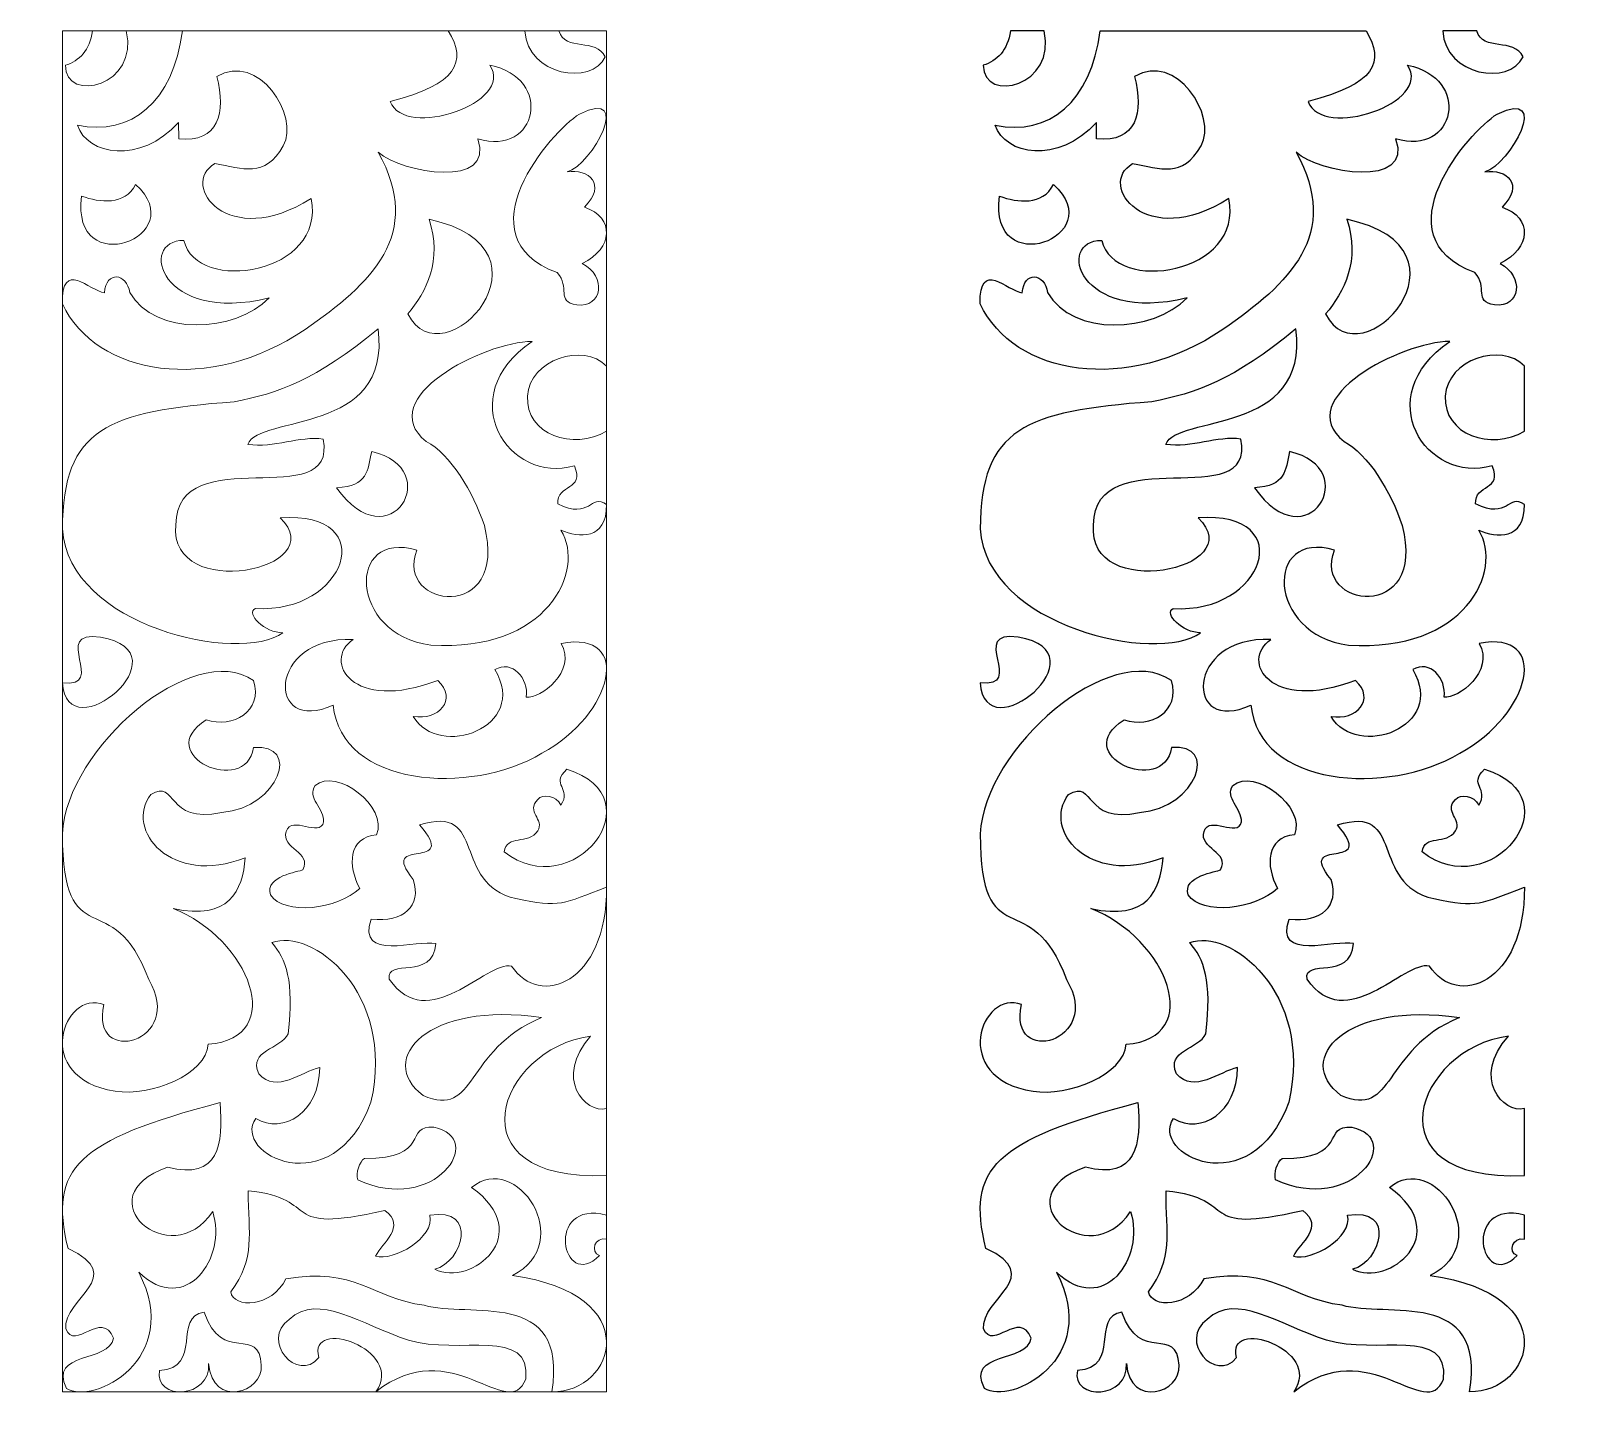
# Model space of a CAD drawing. Header units: centimetres. Extents: x -45 to 182, y -105 to 100.
import ezdxf

# ---------------------------------------------------------------- set-up
doc = ezdxf.new("R2010")
doc.units = ezdxf.units.CM
doc.header["$MEASUREMENT"] = 0
doc.layers.add('layer 1', color=7, linetype='Continuous')

msp = doc.modelspace()

# ---------------------------------------------------------------- linework, layer by layer
at = {"layer": 'layer 1', "color": 250, "lineweight": 9}
msp.add_lwpolyline([(-39.99729, -99.99912), (40.00271, -99.99912), (40.00271, 100.00088), (-39.99729, 100.00088), (-39.99729, -99.99912)], close=True, dxfattribs=at)
at = {"layer": 'layer 1', "color": 242, "lineweight": 9}
for points, knots in [([(-22.36148, 99.99664), (-23.66339, 89.57826), (-29.91847, 84.48824), (-37.78631, 86.15289), (-37.78631, 86.15289), (-36.35461, 81.75727), (-28.60475, 80.30279), (-22.90778, 86.55185), (-22.90778, 86.55185), (-22.90778, 86.55185), (-22.88756, 84.14254), (-22.88756, 84.14254), (-22.88756, 84.14254), (-17.03254, 83.56342), (-15.92478, 87.92777), (-17.29023, 93.3175), (-17.29023, 93.3175), (-11.21731, 96.964), (-5.06489, 87.54321), (-7.52704, 83.13675), (-7.52704, 83.13675), (-10.30839, 78.23993), (-13.43644, 79.83779), (-17.59983, 80.50696), (-17.59983, 80.50696), (-22.8706, 77.40053), (-15.68958, 67.61214), (-3.44852, 75.37722), (-3.44852, 75.37722), (-1.11309, 64.23973), (-20.30882, 61.22818), (-22.1338, 69.22336), (-22.1338, 69.22336), (-28.91608, 69.23591), (-25.64777, 56.85366), (-9.59392, 60.75984), (-9.59392, 60.75984), (-14.58901, 55.64619), (-26.40458, 55.0425), (-30.09188, 61.55368), (-30.09188, 61.55368), (-30.48457, 64.43947), (-33.60565, 64.78269), (-33.80159, 61.51084), (-33.80159, 61.51084), (-35.98975, 61.79327), (-40.14831, 66.5553), (-39.99878, 59.90053), (-39.99878, 59.90053), (-35.01605, 49.30904), (-18.36745, 46.56502), (-4.32513, 56.13246), (-4.32513, 56.13246), (5.41904, 62.86446), (13.17799, 70.07085), (6.42616, 82.16908), (6.42616, 82.16908), (9.93385, 79.08783), (23.66031, 76.75751), (21.0698, 84.14307), (21.0698, 84.14307), (29.89692, 81.44893), (32.26861, 93.11237), (22.82126, 94.96437), (22.82126, 94.96437), (26.61808, 89.44598), (10.31797, 83.92759), (8.19412, 89.64772), (8.19412, 89.64772), (18.06328, 92.09523), (19.52991, 95.48554), (16.72514, 99.99727), (16.72514, 99.99727), (16.72514, 99.99727), (-22.36148, 99.99664), (-22.36148, 99.99664)], [0, 0, 0, 0, 0.05, 0.05, 0.05, 0.05, 0.1, 0.1, 0.1, 0.1, 0.15, 0.15, 0.15, 0.15, 0.2, 0.2, 0.2, 0.2, 0.25, 0.25, 0.25, 0.25, 0.3, 0.3, 0.3, 0.3, 0.35, 0.35, 0.35, 0.35, 0.4, 0.4, 0.4, 0.4, 0.45, 0.45, 0.45, 0.45, 0.5, 0.5, 0.5, 0.5, 0.55, 0.55, 0.55, 0.55, 0.6, 0.6, 0.6, 0.6, 0.65, 0.65, 0.65, 0.65, 0.7, 0.7, 0.7, 0.7, 0.75, 0.75, 0.75, 0.75, 0.8, 0.8, 0.8, 0.8, 0.85, 0.85, 0.85, 0.85, 0.9, 0.9, 0.9, 0.9, 1, 1, 1, 1]), ([(-35.56267, 100.00139), (-35.56267, 100.00139), (-30.61148, 100.00037), (-30.61148, 100.00037), (-30.61148, 100.00037), (-28.62606, 92.00611), (-39.50301, 89.20102), (-39.55054, 94.96715), (-39.55054, 94.96715), (-37.51171, 95.55132), (-35.93988, 97.18714), (-35.56267, 100.00139)], [0, 0, 0, 0, 0.25, 0.25, 0.25, 0.25, 0.5, 0.5, 0.5, 0.5, 1, 1, 1, 1]), ([(27.99818, 99.99518), (27.99818, 99.99518), (32.98426, 100.00025), (32.98426, 100.00025), (32.98426, 100.00025), (33.89616, 96.88676), (38.48283, 99.06028), (39.79414, 96.18156), (39.79414, 96.18156), (37.85063, 91.94279), (28.3632, 93.34982), (27.99818, 99.99518)], [0, 0, 0, 0, 0.25, 0.25, 0.25, 0.25, 0.5, 0.5, 0.5, 0.5, 1, 1, 1, 1]), ([(35.99289, 87.77725), (31.82175, 85.22862), (18.50077, 69.76058), (32.72263, 64.48217), (32.72263, 64.48217), (34.74792, 62.31714), (32.44174, 60.23427), (35.60685, 59.7559), (35.60685, 59.7559), (39.41167, 59.24308), (40.0423, 63.96921), (36.42355, 65.82182), (36.42355, 65.82182), (40.98696, 68.04488), (41.2483, 72.56499), (36.73371, 74.10274), (36.73371, 74.10274), (40.0764, 77.45705), (37.37548, 79.78399), (34.1784, 79.28606), (34.1784, 79.28606), (37.8645, 80.22799), (44.08335, 91.78151), (35.99289, 87.77725)], [0, 0, 0, 0, 0.142857143, 0.142857143, 0.142857143, 0.142857143, 0.285714286, 0.285714286, 0.285714286, 0.285714286, 0.428571429, 0.428571429, 0.428571429, 0.428571429, 0.571428571, 0.571428571, 0.571428571, 0.571428571, 0.714285714, 0.714285714, 0.714285714, 0.714285714, 1, 1, 1, 1]), ([(-37.16061, 75.72072), (-38.87194, 63.10007), (-20.7858, 69.70617), (-29.22405, 77.4509), (-29.22405, 77.4509), (-30.81831, 74.2743), (-34.49877, 74.78759), (-37.16061, 75.72072)], [0, 0, 0, 0, 0.333333333, 0.333333333, 0.333333333, 0.333333333, 1, 1, 1, 1]), ([(13.90688, 72.31739), (34.03142, 68.01245), (15.94476, 48.14125), (10.77797, 58.4099), (10.77797, 58.4099), (13.49313, 61.62366), (15.915, 66.31353), (13.90688, 72.31739)], [0, 0, 0, 0, 0.333333333, 0.333333333, 0.333333333, 0.333333333, 1, 1, 1, 1]), ([(6.41477, 56.22728), (8.41496, 40.47256), (-11.13207, 43.64692), (-12.72232, 39.24099), (-12.72232, 39.24099), (-8.90006, 38.6501), (-5.13316, 40.52134), (-1.66867, 40.03072), (-1.66867, 40.03072), (0.54308, 28.80362), (-23.07986, 40.2056), (-23.33665, 27.42195), (-23.33665, 27.42195), (-24.38159, 15.96229), (-0.06238, 20.78426), (-7.97884, 28.46867), (-7.97884, 28.46867), (7.0857, 29.41682), (1.6508, 14.28035), (-11.61007, 15.12968), (-11.61007, 15.12968), (-13.12907, 14.39658), (-10.20909, 11.53739), (-7.59619, 11.55573), (-7.59619, 11.55573), (-13.96408, 6.92387), (-39.08441, 12.46122), (-39.99729, 26.82275), (-39.99729, 26.82275), (-39.90478, 41.63834), (-33.37746, 44.10575), (-14.76694, 45.50526), (-14.76694, 45.50526), (-8.21381, 46.77861), (-2.83785, 48.59681), (6.41477, 56.22728)], [0, 0, 0, 0, 0.1, 0.1, 0.1, 0.1, 0.2, 0.2, 0.2, 0.2, 0.3, 0.3, 0.3, 0.3, 0.4, 0.4, 0.4, 0.4, 0.5, 0.5, 0.5, 0.5, 0.6, 0.6, 0.6, 0.6, 0.7, 0.7, 0.7, 0.7, 0.8, 0.8, 0.8, 0.8, 1, 1, 1, 1]), ([(29.03916, 54.37231), (17.11712, 46.21512), (25.6446, 33.27483), (35.25669, 36.10636), (35.25669, 36.10636), (36.86859, 32.3744), (32.65012, 33.52869), (32.82537, 30.48106), (32.82537, 30.48106), (37.64828, 28.09781), (37.57914, 32.0878), (39.99868, 30.39881), (39.99868, 30.39881), (39.98461, 25.0765), (35.93252, 25.52635), (33.28372, 26.62038), (33.28372, 26.62038), (36.99173, 20.6677), (31.20963, 8.6054), (14.16604, 9.76027), (14.16604, 9.76027), (2.09499, 11.24008), (1.70501, 26.84833), (12.09332, 23.69187), (12.09332, 23.69187), (8.75599, 15.1578), (25.74079, 12.85698), (22.03002, 27.32501), (22.03002, 27.32501), (20.38989, 32.28222), (17.00651, 37.81154), (13.48108, 39.67692), (13.48108, 39.67692), (5.62009, 46.00597), (22.01148, 54.34116), (29.03916, 54.37231)], [0, 0, 0, 0, 0.1, 0.1, 0.1, 0.1, 0.2, 0.2, 0.2, 0.2, 0.3, 0.3, 0.3, 0.3, 0.4, 0.4, 0.4, 0.4, 0.5, 0.5, 0.5, 0.5, 0.6, 0.6, 0.6, 0.6, 0.7, 0.7, 0.7, 0.7, 0.8, 0.8, 0.8, 0.8, 1, 1, 1, 1]), ([(39.99885, 50.75463), (39.99885, 50.75463), (39.99885, 41.18636), (39.99885, 41.18636), (39.99885, 41.18636), (35.11576, 38.24522), (28.05709, 40.68171), (28.3734, 46.33385), (28.3734, 46.33385), (28.69142, 51.72189), (36.56758, 54.25564), (39.99885, 50.75463)], [0, 0, 0, 0, 0.25, 0.25, 0.25, 0.25, 0.5, 0.5, 0.5, 0.5, 1, 1, 1, 1]), ([(5.47729, 38.18246), (16.46038, 35.71529), (8.1004, 21.80251), (0.30543, 32.87749), (0.30543, 32.87749), (4.97079, 33.12142), (4.83642, 35.38989), (5.47729, 38.18246)], [0, 0, 0, 0, 0.333333333, 0.333333333, 0.333333333, 0.333333333, 1, 1, 1, 1]), ([(-39.99815, 4.22326), (-33.22334, 3.35882), (-41.88597, 11.99437), (-34.40666, 10.91458), (-34.40666, 10.91458), (-21.44047, 8.70711), (-39.30643, -6.1469), (-39.99815, 4.22326)], [0, 0, 0, 0, 0.333333333, 0.333333333, 0.333333333, 0.333333333, 1, 1, 1, 1]), ([(2.74583, 10.57283), (-1.85134, 7.43973), (2.60505, -0.26326), (15.18676, 4.54901), (15.18676, 4.54901), (18.17781, 1.76108), (15.28995, -1.4129), (11.57641, -0.72983), (11.57641, -0.72983), (15.33973, -7.14692), (28.66967, -2.30976), (23.57516, 6.13892), (23.57516, 6.13892), (26.07046, 7.68052), (28.60001, 4.79602), (28.18834, 2.1182), (28.18834, 2.1182), (30.25147, 1.79534), (35.64932, 5.84348), (33.33792, 10.0008), (33.33792, 10.0008), (43.94662, 11.97828), (41.02129, -0.40231), (30.49608, -6.1537), (30.49608, -6.1537), (19.934, -12.47316), (0.93578, -11.06532), (-0.18924, 0.94061), (-0.18924, 0.94061), (-9.99796, -3.63372), (-10.00821, 11.08973), (2.74583, 10.57283)], [0, 0, 0, 0, 0.111111111, 0.111111111, 0.111111111, 0.111111111, 0.222222222, 0.222222222, 0.222222222, 0.222222222, 0.333333333, 0.333333333, 0.333333333, 0.333333333, 0.444444444, 0.444444444, 0.444444444, 0.444444444, 0.555555556, 0.555555556, 0.555555556, 0.555555556, 0.666666667, 0.666666667, 0.666666667, 0.666666667, 0.777777778, 0.777777778, 0.777777778, 0.777777778, 1, 1, 1, 1]), ([(-11.89582, 4.54569), (-10.48074, -0.02663), (-14.95287, -2.53484), (-18.84687, -1.24065), (-18.84687, -1.24065), (-27.01831, -6.36106), (-13.0414, -12.65942), (-11.88211, -5.31805), (-11.88211, -5.31805), (-4.94147, -4.62943), (-7.99643, -14.0347), (-16.57115, -14.87333), (-16.57115, -14.87333), (-24.92821, -16.58844), (-23.05825, -9.87631), (-26.99419, -12.2103), (-26.99419, -12.2103), (-30.94882, -17.3908), (-24.00924, -25.79552), (-13.12141, -21.51146), (-13.12141, -21.51146), (-13.51135, -26.33564), (-15.43478, -30.80247), (-23.73463, -28.96322), (-23.73463, -28.96322), (-12.46102, -33.36881), (-6.83552, -48.0246), (-18.54803, -48.9054), (-18.54803, -48.9054), (-18.83123, -53.33985), (-26.99566, -56.63401), (-32.22778, -55.81757), (-32.22778, -55.81757), (-44.62189, -53.86696), (-39.85206, -40.77253), (-33.90002, -43.0754), (-33.90002, -43.0754), (-36.04483, -52.45288), (-21.77991, -48.57222), (-27.30457, -39.41262), (-27.30457, -39.41262), (-32.59157, -25.02057), (-39.91589, -36.41008), (-39.99224, -17.99052), (-39.99224, -17.99052), (-39.36622, -5.40193), (-20.82116, 10.64761), (-11.89582, 4.54569)], [0, 0, 0, 0, 0.076923077, 0.076923077, 0.076923077, 0.076923077, 0.153846154, 0.153846154, 0.153846154, 0.153846154, 0.230769231, 0.230769231, 0.230769231, 0.230769231, 0.307692308, 0.307692308, 0.307692308, 0.307692308, 0.384615385, 0.384615385, 0.384615385, 0.384615385, 0.461538462, 0.461538462, 0.461538462, 0.461538462, 0.538461538, 0.538461538, 0.538461538, 0.538461538, 0.615384615, 0.615384615, 0.615384615, 0.615384615, 0.692307692, 0.692307692, 0.692307692, 0.692307692, 0.769230769, 0.769230769, 0.769230769, 0.769230769, 0.846153846, 0.846153846, 0.846153846, 0.846153846, 1, 1, 1, 1]), ([(-2.83576, -10.90833), (-4.11549, -12.6711), (-1.44913, -14.28924), (-1.60058, -16.24762), (-1.60058, -16.24762), (-2.10645, -18.61901), (-6.32651, -15.15774), (-7.0863, -17.63047), (-7.0863, -17.63047), (-7.91388, -20.20358), (-3.18734, -20.66815), (-4.67407, -23.27686), (-4.67407, -23.27686), (-5.18581, -23.56298), (-10.31613, -24.19184), (-9.42196, -26.93649), (-9.42196, -26.93649), (-7.37708, -30.02204), (0.47148, -29.13099), (3.72179, -25.99885), (3.72179, -25.99885), (1.9196, -22.7228), (2.00556, -18.49213), (6.18703, -18.12526), (6.18703, -18.12526), (7.9789, -14.06307), (0.23668, -8.14063), (-2.83576, -10.90833)], [0, 0, 0, 0, 0.125, 0.125, 0.125, 0.125, 0.25, 0.25, 0.25, 0.25, 0.375, 0.375, 0.375, 0.375, 0.5, 0.5, 0.5, 0.5, 0.625, 0.625, 0.625, 0.625, 0.75, 0.75, 0.75, 0.75, 1, 1, 1, 1]), ([(24.95798, -20.63965), (35.00503, -28.50664), (47.5955, -12.73358), (34.15015, -8.49673), (34.15015, -8.49673), (31.66038, -10.79208), (34.92379, -11.24477), (33.27881, -13.78251), (33.27881, -13.78251), (32.57736, -12.3246), (30.57009, -12.04602), (29.87468, -12.96025), (29.87468, -12.96025), (28.08916, -14.74989), (30.89878, -15.82564), (29.88961, -17.56025), (29.88961, -17.56025), (28.50429, -19.68167), (25.27217, -17.98869), (24.95798, -20.63965)], [0, 0, 0, 0, 0.166666667, 0.166666667, 0.166666667, 0.166666667, 0.333333333, 0.333333333, 0.333333333, 0.333333333, 0.5, 0.5, 0.5, 0.5, 0.666666667, 0.666666667, 0.666666667, 0.666666667, 1, 1, 1, 1]), ([(12.51372, -16.69046), (18.62044, -23.71883), (6.18703, -18.12526), (11.57424, -24.68649), (11.57424, -24.68649), (12.84453, -28.65713), (10.16933, -30.99982), (5.41495, -30.5361), (5.41495, -30.5361), (3.14534, -36.78156), (12.27032, -33.5193), (14.88659, -34.10282), (14.88659, -34.10282), (14.47599, -39.74359), (7.48952, -36.09644), (8.05732, -39.36346), (8.05732, -39.36346), (13.83472, -47.69371), (22.23988, -36.60263), (26.03487, -37.43379), (26.03487, -37.43379), (30.13242, -43.64971), (40.05727, -40.01449), (39.99877, -25.81732), (39.99877, -25.81732), (33.57338, -28.23884), (33.17025, -28.93207), (26.66128, -27.50549), (26.66128, -27.50549), (17.10509, -25.30956), (22.54377, -13.48672), (12.51372, -16.69046)], [0, 0, 0, 0, 0.111111111, 0.111111111, 0.111111111, 0.111111111, 0.222222222, 0.222222222, 0.222222222, 0.222222222, 0.333333333, 0.333333333, 0.333333333, 0.333333333, 0.444444444, 0.444444444, 0.444444444, 0.444444444, 0.555555556, 0.555555556, 0.555555556, 0.555555556, 0.666666667, 0.666666667, 0.666666667, 0.666666667, 0.777777778, 0.777777778, 0.777777778, 0.777777778, 1, 1, 1, 1]), ([(-9.19472, -33.9805), (-7.10605, -36.35351), (-5.9147, -39.61173), (-6.80429, -47.35854), (-6.80429, -47.35854), (-7.92237, -49.69939), (-12.72078, -49.73983), (-11.14139, -53.25302), (-11.14139, -53.25302), (-8.51774, -56.22966), (-4.85361, -52.91876), (-2.17671, -52.3235), (-2.17671, -52.3235), (-2.21615, -59.01843), (-7.54112, -62.17636), (-11.56135, -59.82794), (-11.56135, -59.82794), (-15.23972, -65.00384), (-0.19722, -72.65783), (5.36252, -57.41553), (5.36252, -57.41553), (9.07165, -41.10878), (-3.48986, -31.73414), (-9.19472, -33.9805)], [0, 0, 0, 0, 0.142857143, 0.142857143, 0.142857143, 0.142857143, 0.285714286, 0.285714286, 0.285714286, 0.285714286, 0.428571429, 0.428571429, 0.428571429, 0.428571429, 0.571428571, 0.571428571, 0.571428571, 0.571428571, 0.714285714, 0.714285714, 0.714285714, 0.714285714, 1, 1, 1, 1]), ([(30.44608, -44.973), (13.7422, -42.53101), (6.02282, -51.11415), (13.02273, -56.42637), (13.02273, -56.42637), (21.03466, -59.88764), (18.88102, -49.86196), (30.44608, -44.973)], [0, 0, 0, 0, 0.333333333, 0.333333333, 0.333333333, 0.333333333, 1, 1, 1, 1]), ([(37.64247, -47.72459), (32.15916, -53.90257), (36.87523, -59.13949), (39.99878, -58.36921), (39.99878, -58.36921), (39.99878, -58.36921), (39.99876, -68.19382), (39.99876, -68.19382), (39.99876, -68.19382), (17.01134, -69.17963), (23.9563, -49.55539), (37.64247, -47.72459)], [0, 0, 0, 0, 0.25, 0.25, 0.25, 0.25, 0.5, 0.5, 0.5, 0.5, 1, 1, 1, 1]), ([(-16.80411, -57.47625), (-37.80701, -63.03911), (-42.07185, -67.04418), (-39.1633, -78.91983), (-39.1633, -78.91983), (-30.26777, -83.043), (-39.89212, -86.2818), (-39.50343, -90.74455), (-39.50343, -90.74455), (-38.11663, -94.07687), (-34.25198, -87.79802), (-32.48399, -92.09147), (-32.48399, -92.09147), (-33.04684, -95.78986), (-42.13665, -93.97936), (-39.37546, -99.4878), (-39.37546, -99.4878), (-35.50595, -101.97387), (-22.15549, -95.29435), (-28.75675, -82.41774), (-28.75675, -82.41774), (-21.93069, -89.00524), (-15.67152, -80.29291), (-17.90232, -73.50763), (-17.90232, -73.50763), (-24.15892, -82.76653), (-36.95252, -71.28114), (-24.5359, -66.96749), (-24.5359, -66.96749), (-16.93976, -68.95625), (-16.33637, -63.59627), (-16.80411, -57.47625)], [0, 0, 0, 0, 0.111111111, 0.111111111, 0.111111111, 0.111111111, 0.222222222, 0.222222222, 0.222222222, 0.222222222, 0.333333333, 0.333333333, 0.333333333, 0.333333333, 0.444444444, 0.444444444, 0.444444444, 0.444444444, 0.555555556, 0.555555556, 0.555555556, 0.555555556, 0.666666667, 0.666666667, 0.666666667, 0.666666667, 0.777777778, 0.777777778, 0.777777778, 0.777777778, 1, 1, 1, 1]), ([(4.397, -65.68475), (3.68937, -66.11662), (3.10769, -67.83781), (3.41581, -68.85221), (3.41581, -68.85221), (14.71417, -74.04626), (22.48888, -62.72512), (14.62138, -61.11788), (14.62138, -61.11788), (10.17149, -60.65246), (14.24285, -65.81822), (4.397, -65.68475)], [0, 0, 0, 0, 0.25, 0.25, 0.25, 0.25, 0.5, 0.5, 0.5, 0.5, 1, 1, 1, 1]), ([(-12.67764, -70.42963), (-12.68106, -76.92838), (-11.52995, -80.21848), (-15.24068, -85.28109), (-15.24068, -85.28109), (-14.89291, -87.77167), (-9.19308, -87.59956), (-7.13557, -83.38385), (-7.13557, -83.38385), (3.11248, -81.55895), (5.41657, -86.25728), (13.19757, -87.26642), (13.19757, -87.26642), (19.62316, -89.22225), (34.37975, -84.54026), (31.94943, -99.99858), (31.94943, -99.99858), (41.35125, -99.99854), (45.87078, -85.63671), (26.1652, -82.90723), (26.1652, -82.90723), (35.74733, -77.99836), (26.67251, -64.44746), (20.15442, -69.96242), (20.15442, -69.96242), (29.74839, -76.82996), (20.07278, -84.63771), (14.75118, -81.97098), (14.75118, -81.97098), (18.84146, -80.96518), (21.20552, -72.76767), (13.99173, -74.04489), (13.99173, -74.04489), (14.86047, -77.26942), (8.62409, -80.89344), (6.04672, -80.04973), (6.04672, -80.04973), (7.03635, -78.04408), (10.60776, -75.75275), (7.41446, -73.32596), (7.41446, -73.32596), (-8.62995, -77.02414), (-1.5282, -71.56902), (-12.67764, -70.42963)], [0, 0, 0, 0, 0.083333333, 0.083333333, 0.083333333, 0.083333333, 0.166666667, 0.166666667, 0.166666667, 0.166666667, 0.25, 0.25, 0.25, 0.25, 0.333333333, 0.333333333, 0.333333333, 0.333333333, 0.416666667, 0.416666667, 0.416666667, 0.416666667, 0.5, 0.5, 0.5, 0.5, 0.583333333, 0.583333333, 0.583333333, 0.583333333, 0.666666667, 0.666666667, 0.666666667, 0.666666667, 0.75, 0.75, 0.75, 0.75, 0.833333333, 0.833333333, 0.833333333, 0.833333333, 1, 1, 1, 1]), ([(39.99877, -74.00635), (39.99877, -74.00635), (39.99876, -77.56389), (39.99876, -77.56389), (39.99876, -77.56389), (38.26794, -77.11926), (37.51767, -79.43627), (38.94785, -79.95411), (38.94785, -79.95411), (33.44658, -85.4481), (30.76668, -71.6527), (39.99877, -74.00635)], [0, 0, 0, 0, 0.25, 0.25, 0.25, 0.25, 0.5, 0.5, 0.5, 0.5, 1, 1, 1, 1]), ([(-6.64912, -89.34319), (-2.268, -85.33777), (3.73341, -90.12777), (10.89717, -92.38177), (10.89717, -92.38177), (18.21882, -94.66269), (29.01899, -90.35093), (28.10572, -98.10689), (28.10572, -98.10689), (25.59902, -104.72768), (17.19872, -91.15913), (6.09034, -99.99067), (6.09034, -99.99067), (10.47249, -93.63671), (-4.0074, -88.90781), (-2.30193, -94.95366), (-2.30193, -94.95366), (-5.46831, -98.81734), (-10.93297, -92.39524), (-6.64912, -89.34319)], [0, 0, 0, 0, 0.166666667, 0.166666667, 0.166666667, 0.166666667, 0.333333333, 0.333333333, 0.333333333, 0.333333333, 0.5, 0.5, 0.5, 0.5, 0.666666667, 0.666666667, 0.666666667, 0.666666667, 1, 1, 1, 1]), ([(-19.15035, -88.29813), (-16.54674, -96.01687), (-11.01839, -90.14037), (-10.76895, -96.05985), (-10.76895, -96.05985), (-10.38991, -100.12686), (-17.97134, -102.47484), (-18.49429, -95.82197), (-18.49429, -95.82197), (-18.12146, -101.03492), (-26.5559, -101.3511), (-25.7127, -96.8559), (-25.7127, -96.8559), (-19.26684, -96.46752), (-23.82958, -88.89747), (-19.15035, -88.29813)], [0, 0, 0, 0, 0.2, 0.2, 0.2, 0.2, 0.4, 0.4, 0.4, 0.4, 0.6, 0.6, 0.6, 0.6, 1, 1, 1, 1])]:
    msp.add_open_spline(points, degree=3, knots=knots, dxfattribs=at)
at = {"layer": 'layer 1', "color": 177}
for points, knots in [([(112.54077, 99.99664), (111.23886, 89.57826), (104.98378, 84.48824), (97.11594, 86.15289), (97.11594, 86.15289), (98.54764, 81.75727), (106.2975, 80.30279), (111.99447, 86.55185), (111.99447, 86.55185), (111.99447, 86.55185), (112.01469, 84.14254), (112.01469, 84.14254), (112.01469, 84.14254), (117.86971, 83.56342), (118.97747, 87.92777), (117.61202, 93.3175), (117.61202, 93.3175), (123.68494, 96.964), (129.83736, 87.54321), (127.37521, 83.13675), (127.37521, 83.13675), (124.59386, 78.23993), (121.46581, 79.83779), (117.30242, 80.50696), (117.30242, 80.50696), (112.03165, 77.40053), (119.21267, 67.61214), (131.45373, 75.37722), (131.45373, 75.37722), (133.78916, 64.23973), (114.59343, 61.22818), (112.76845, 69.22336), (112.76845, 69.22336), (105.98617, 69.23591), (109.25448, 56.85366), (125.30833, 60.75984), (125.30833, 60.75984), (120.31324, 55.64619), (108.49767, 55.0425), (104.81037, 61.55368), (104.81037, 61.55368), (104.41768, 64.43947), (101.2966, 64.78269), (101.10066, 61.51084), (101.10066, 61.51084), (98.9125, 61.79327), (94.75394, 66.5553), (94.90347, 59.90053), (94.90347, 59.90053), (99.8862, 49.30904), (116.5348, 46.56502), (130.57712, 56.13246), (130.57712, 56.13246), (140.32129, 62.86446), (148.08024, 70.07085), (141.32841, 82.16908), (141.32841, 82.16908), (144.8361, 79.08783), (158.56256, 76.75751), (155.97205, 84.14307), (155.97205, 84.14307), (164.79917, 81.44893), (167.17086, 93.11237), (157.72351, 94.96437), (157.72351, 94.96437), (161.52033, 89.44598), (145.22022, 83.92759), (143.09637, 89.64772), (143.09637, 89.64772), (152.96553, 92.09523), (154.43216, 95.48554), (151.62739, 99.99727), (151.62739, 99.99727), (151.62739, 99.99727), (112.54077, 99.99664), (112.54077, 99.99664)], [0, 0, 0, 0, 0.05, 0.05, 0.05, 0.05, 0.1, 0.1, 0.1, 0.1, 0.15, 0.15, 0.15, 0.15, 0.2, 0.2, 0.2, 0.2, 0.25, 0.25, 0.25, 0.25, 0.3, 0.3, 0.3, 0.3, 0.35, 0.35, 0.35, 0.35, 0.4, 0.4, 0.4, 0.4, 0.45, 0.45, 0.45, 0.45, 0.5, 0.5, 0.5, 0.5, 0.55, 0.55, 0.55, 0.55, 0.6, 0.6, 0.6, 0.6, 0.65, 0.65, 0.65, 0.65, 0.7, 0.7, 0.7, 0.7, 0.75, 0.75, 0.75, 0.75, 0.8, 0.8, 0.8, 0.8, 0.85, 0.85, 0.85, 0.85, 0.9, 0.9, 0.9, 0.9, 1, 1, 1, 1]), ([(99.33958, 100.00139), (99.33958, 100.00139), (104.29077, 100.00037), (104.29077, 100.00037), (104.29077, 100.00037), (106.27619, 92.00611), (95.39924, 89.20102), (95.35171, 94.96715), (95.35171, 94.96715), (97.39054, 95.55132), (98.96237, 97.18714), (99.33958, 100.00139)], [0, 0, 0, 0, 0.25, 0.25, 0.25, 0.25, 0.5, 0.5, 0.5, 0.5, 1, 1, 1, 1]), ([(162.90043, 99.99518), (162.90043, 99.99518), (167.88651, 100.00025), (167.88651, 100.00025), (167.88651, 100.00025), (168.79841, 96.88676), (173.38508, 99.06028), (174.69639, 96.18156), (174.69639, 96.18156), (172.75288, 91.94279), (163.26545, 93.34982), (162.90043, 99.99518)], [0, 0, 0, 0, 0.25, 0.25, 0.25, 0.25, 0.5, 0.5, 0.5, 0.5, 1, 1, 1, 1]), ([(170.89514, 87.77725), (166.724, 85.22862), (153.40302, 69.76058), (167.62488, 64.48217), (167.62488, 64.48217), (169.65017, 62.31714), (167.34399, 60.23427), (170.5091, 59.7559), (170.5091, 59.7559), (174.31392, 59.24308), (174.94455, 63.96921), (171.3258, 65.82182), (171.3258, 65.82182), (175.88921, 68.04488), (176.15055, 72.56499), (171.63596, 74.10274), (171.63596, 74.10274), (174.97865, 77.45705), (172.27773, 79.78399), (169.08065, 79.28606), (169.08065, 79.28606), (172.76675, 80.22799), (178.9856, 91.78151), (170.89514, 87.77725)], [0, 0, 0, 0, 0.142857143, 0.142857143, 0.142857143, 0.142857143, 0.285714286, 0.285714286, 0.285714286, 0.285714286, 0.428571429, 0.428571429, 0.428571429, 0.428571429, 0.571428571, 0.571428571, 0.571428571, 0.571428571, 0.714285714, 0.714285714, 0.714285714, 0.714285714, 1, 1, 1, 1]), ([(97.74164, 75.72072), (96.03031, 63.10007), (114.11645, 69.70617), (105.6782, 77.4509), (105.6782, 77.4509), (104.08394, 74.2743), (100.40348, 74.78759), (97.74164, 75.72072)], [0, 0, 0, 0, 0.333333333, 0.333333333, 0.333333333, 0.333333333, 1, 1, 1, 1]), ([(148.80913, 72.31739), (168.93367, 68.01245), (150.84701, 48.14125), (145.68022, 58.4099), (145.68022, 58.4099), (148.39538, 61.62366), (150.81725, 66.31353), (148.80913, 72.31739)], [0, 0, 0, 0, 0.333333333, 0.333333333, 0.333333333, 0.333333333, 1, 1, 1, 1]), ([(141.31702, 56.22728), (143.31721, 40.47256), (123.77018, 43.64692), (122.17993, 39.24099), (122.17993, 39.24099), (126.00219, 38.6501), (129.76909, 40.52134), (133.23358, 40.03072), (133.23358, 40.03072), (135.44533, 28.80362), (111.82239, 40.2056), (111.5656, 27.42195), (111.5656, 27.42195), (110.52066, 15.96229), (134.83987, 20.78426), (126.92341, 28.46867), (126.92341, 28.46867), (141.98795, 29.41682), (136.55305, 14.28035), (123.29218, 15.12968), (123.29218, 15.12968), (121.77318, 14.39658), (124.69316, 11.53739), (127.30606, 11.55573), (127.30606, 11.55573), (120.93817, 6.92387), (95.81784, 12.46122), (94.90496, 26.82275), (94.90496, 26.82275), (94.99747, 41.63834), (101.52479, 44.10575), (120.13531, 45.50526), (120.13531, 45.50526), (126.68844, 46.77861), (132.0644, 48.59681), (141.31702, 56.22728)], [0, 0, 0, 0, 0.1, 0.1, 0.1, 0.1, 0.2, 0.2, 0.2, 0.2, 0.3, 0.3, 0.3, 0.3, 0.4, 0.4, 0.4, 0.4, 0.5, 0.5, 0.5, 0.5, 0.6, 0.6, 0.6, 0.6, 0.7, 0.7, 0.7, 0.7, 0.8, 0.8, 0.8, 0.8, 1, 1, 1, 1]), ([(163.94141, 54.37231), (152.01937, 46.21512), (160.54685, 33.27483), (170.15894, 36.10636), (170.15894, 36.10636), (171.77084, 32.3744), (167.55237, 33.52869), (167.72762, 30.48106), (167.72762, 30.48106), (172.55053, 28.09781), (172.48139, 32.0878), (174.90093, 30.39881), (174.90093, 30.39881), (174.88686, 25.0765), (170.83477, 25.52635), (168.18597, 26.62038), (168.18597, 26.62038), (171.89398, 20.6677), (166.11188, 8.6054), (149.06829, 9.76027), (149.06829, 9.76027), (136.99724, 11.24008), (136.60726, 26.84833), (146.99557, 23.69187), (146.99557, 23.69187), (143.65824, 15.1578), (160.64304, 12.85698), (156.93227, 27.32501), (156.93227, 27.32501), (155.29214, 32.28222), (151.90876, 37.81154), (148.38333, 39.67692), (148.38333, 39.67692), (140.52234, 46.00597), (156.91373, 54.34116), (163.94141, 54.37231)], [0, 0, 0, 0, 0.1, 0.1, 0.1, 0.1, 0.2, 0.2, 0.2, 0.2, 0.3, 0.3, 0.3, 0.3, 0.4, 0.4, 0.4, 0.4, 0.5, 0.5, 0.5, 0.5, 0.6, 0.6, 0.6, 0.6, 0.7, 0.7, 0.7, 0.7, 0.8, 0.8, 0.8, 0.8, 1, 1, 1, 1]), ([(174.9011, 50.75463), (174.9011, 50.75463), (174.9011, 41.18636), (174.9011, 41.18636), (174.9011, 41.18636), (170.01801, 38.24522), (162.95934, 40.68171), (163.27565, 46.33385), (163.27565, 46.33385), (163.59367, 51.72189), (171.46983, 54.25564), (174.9011, 50.75463)], [0, 0, 0, 0, 0.25, 0.25, 0.25, 0.25, 0.5, 0.5, 0.5, 0.5, 1, 1, 1, 1]), ([(140.37954, 38.18246), (151.36263, 35.71529), (143.00265, 21.80251), (135.20768, 32.87749), (135.20768, 32.87749), (139.87304, 33.12142), (139.73867, 35.38989), (140.37954, 38.18246)], [0, 0, 0, 0, 0.333333333, 0.333333333, 0.333333333, 0.333333333, 1, 1, 1, 1]), ([(94.9041, 4.22326), (101.67891, 3.35882), (93.01628, 11.99437), (100.49559, 10.91458), (100.49559, 10.91458), (113.46178, 8.70711), (95.59582, -6.1469), (94.9041, 4.22326)], [0, 0, 0, 0, 0.333333333, 0.333333333, 0.333333333, 0.333333333, 1, 1, 1, 1]), ([(137.64808, 10.57283), (133.05091, 7.43973), (137.5073, -0.26326), (150.08901, 4.54901), (150.08901, 4.54901), (153.08006, 1.76108), (150.1922, -1.4129), (146.47866, -0.72983), (146.47866, -0.72983), (150.24198, -7.14692), (163.57192, -2.30976), (158.47741, 6.13892), (158.47741, 6.13892), (160.97271, 7.68052), (163.50226, 4.79602), (163.09059, 2.1182), (163.09059, 2.1182), (165.15372, 1.79534), (170.55157, 5.84348), (168.24017, 10.0008), (168.24017, 10.0008), (178.84887, 11.97828), (175.92354, -0.40231), (165.39833, -6.1537), (165.39833, -6.1537), (154.83625, -12.47316), (135.83803, -11.06532), (134.71301, 0.94061), (134.71301, 0.94061), (124.90429, -3.63372), (124.89404, 11.08973), (137.64808, 10.57283)], [0, 0, 0, 0, 0.111111111, 0.111111111, 0.111111111, 0.111111111, 0.222222222, 0.222222222, 0.222222222, 0.222222222, 0.333333333, 0.333333333, 0.333333333, 0.333333333, 0.444444444, 0.444444444, 0.444444444, 0.444444444, 0.555555556, 0.555555556, 0.555555556, 0.555555556, 0.666666667, 0.666666667, 0.666666667, 0.666666667, 0.777777778, 0.777777778, 0.777777778, 0.777777778, 1, 1, 1, 1]), ([(123.00643, 4.54569), (124.42151, -0.02663), (119.94938, -2.53484), (116.05538, -1.24065), (116.05538, -1.24065), (107.88394, -6.36106), (121.86085, -12.65942), (123.02014, -5.31805), (123.02014, -5.31805), (129.96078, -4.62943), (126.90582, -14.0347), (118.3311, -14.87333), (118.3311, -14.87333), (109.97404, -16.58844), (111.844, -9.87631), (107.90806, -12.2103), (107.90806, -12.2103), (103.95343, -17.3908), (110.89301, -25.79552), (121.78084, -21.51146), (121.78084, -21.51146), (121.3909, -26.33564), (119.46747, -30.80247), (111.16762, -28.96322), (111.16762, -28.96322), (122.44123, -33.36881), (128.06673, -48.0246), (116.35422, -48.9054), (116.35422, -48.9054), (116.07102, -53.33985), (107.90659, -56.63401), (102.67447, -55.81757), (102.67447, -55.81757), (90.28036, -53.86696), (95.05019, -40.77253), (101.00223, -43.0754), (101.00223, -43.0754), (98.85742, -52.45288), (113.12234, -48.57222), (107.59768, -39.41262), (107.59768, -39.41262), (102.31068, -25.02057), (94.98636, -36.41008), (94.91001, -17.99052), (94.91001, -17.99052), (95.53603, -5.40193), (114.08109, 10.64761), (123.00643, 4.54569)], [0, 0, 0, 0, 0.076923077, 0.076923077, 0.076923077, 0.076923077, 0.153846154, 0.153846154, 0.153846154, 0.153846154, 0.230769231, 0.230769231, 0.230769231, 0.230769231, 0.307692308, 0.307692308, 0.307692308, 0.307692308, 0.384615385, 0.384615385, 0.384615385, 0.384615385, 0.461538462, 0.461538462, 0.461538462, 0.461538462, 0.538461538, 0.538461538, 0.538461538, 0.538461538, 0.615384615, 0.615384615, 0.615384615, 0.615384615, 0.692307692, 0.692307692, 0.692307692, 0.692307692, 0.769230769, 0.769230769, 0.769230769, 0.769230769, 0.846153846, 0.846153846, 0.846153846, 0.846153846, 1, 1, 1, 1]), ([(132.06649, -10.90833), (130.78676, -12.6711), (133.45312, -14.28924), (133.30167, -16.24762), (133.30167, -16.24762), (132.7958, -18.61901), (128.57574, -15.15774), (127.81595, -17.63047), (127.81595, -17.63047), (126.98837, -20.20358), (131.71491, -20.66815), (130.22818, -23.27686), (130.22818, -23.27686), (129.71644, -23.56298), (124.58612, -24.19184), (125.48029, -26.93649), (125.48029, -26.93649), (127.52517, -30.02204), (135.37373, -29.13099), (138.62404, -25.99885), (138.62404, -25.99885), (136.82185, -22.7228), (136.90781, -18.49213), (141.08928, -18.12526), (141.08928, -18.12526), (142.88115, -14.06307), (135.13893, -8.14063), (132.06649, -10.90833)], [0, 0, 0, 0, 0.125, 0.125, 0.125, 0.125, 0.25, 0.25, 0.25, 0.25, 0.375, 0.375, 0.375, 0.375, 0.5, 0.5, 0.5, 0.5, 0.625, 0.625, 0.625, 0.625, 0.75, 0.75, 0.75, 0.75, 1, 1, 1, 1]), ([(159.86023, -20.63965), (169.90728, -28.50664), (182.49775, -12.73358), (169.0524, -8.49673), (169.0524, -8.49673), (166.56263, -10.79208), (169.82604, -11.24477), (168.18106, -13.78251), (168.18106, -13.78251), (167.47961, -12.3246), (165.47234, -12.04602), (164.77693, -12.96025), (164.77693, -12.96025), (162.99141, -14.74989), (165.80103, -15.82564), (164.79186, -17.56025), (164.79186, -17.56025), (163.40654, -19.68167), (160.17442, -17.98869), (159.86023, -20.63965)], [0, 0, 0, 0, 0.166666667, 0.166666667, 0.166666667, 0.166666667, 0.333333333, 0.333333333, 0.333333333, 0.333333333, 0.5, 0.5, 0.5, 0.5, 0.666666667, 0.666666667, 0.666666667, 0.666666667, 1, 1, 1, 1]), ([(147.41597, -16.69046), (153.52269, -23.71883), (141.08928, -18.12526), (146.47649, -24.68649), (146.47649, -24.68649), (147.74678, -28.65713), (145.07158, -30.99982), (140.3172, -30.5361), (140.3172, -30.5361), (138.04759, -36.78156), (147.17257, -33.5193), (149.78884, -34.10282), (149.78884, -34.10282), (149.37824, -39.74359), (142.39177, -36.09644), (142.95957, -39.36346), (142.95957, -39.36346), (148.73697, -47.69371), (157.14213, -36.60263), (160.93712, -37.43379), (160.93712, -37.43379), (165.03467, -43.64971), (174.95952, -40.01449), (174.90102, -25.81732), (174.90102, -25.81732), (168.47563, -28.23884), (168.0725, -28.93207), (161.56353, -27.50549), (161.56353, -27.50549), (152.00734, -25.30956), (157.44602, -13.48672), (147.41597, -16.69046)], [0, 0, 0, 0, 0.111111111, 0.111111111, 0.111111111, 0.111111111, 0.222222222, 0.222222222, 0.222222222, 0.222222222, 0.333333333, 0.333333333, 0.333333333, 0.333333333, 0.444444444, 0.444444444, 0.444444444, 0.444444444, 0.555555556, 0.555555556, 0.555555556, 0.555555556, 0.666666667, 0.666666667, 0.666666667, 0.666666667, 0.777777778, 0.777777778, 0.777777778, 0.777777778, 1, 1, 1, 1]), ([(125.70753, -33.9805), (127.7962, -36.35351), (128.98755, -39.61173), (128.09796, -47.35854), (128.09796, -47.35854), (126.97988, -49.69939), (122.18147, -49.73983), (123.76086, -53.25302), (123.76086, -53.25302), (126.38451, -56.22966), (130.04864, -52.91876), (132.72554, -52.3235), (132.72554, -52.3235), (132.6861, -59.01843), (127.36113, -62.17636), (123.3409, -59.82794), (123.3409, -59.82794), (119.66253, -65.00384), (134.70503, -72.65783), (140.26477, -57.41553), (140.26477, -57.41553), (143.9739, -41.10878), (131.41239, -31.73414), (125.70753, -33.9805)], [0, 0, 0, 0, 0.142857143, 0.142857143, 0.142857143, 0.142857143, 0.285714286, 0.285714286, 0.285714286, 0.285714286, 0.428571429, 0.428571429, 0.428571429, 0.428571429, 0.571428571, 0.571428571, 0.571428571, 0.571428571, 0.714285714, 0.714285714, 0.714285714, 0.714285714, 1, 1, 1, 1]), ([(165.34833, -44.973), (148.64445, -42.53101), (140.92507, -51.11415), (147.92498, -56.42637), (147.92498, -56.42637), (155.93691, -59.88764), (153.78327, -49.86196), (165.34833, -44.973)], [0, 0, 0, 0, 0.333333333, 0.333333333, 0.333333333, 0.333333333, 1, 1, 1, 1]), ([(172.54472, -47.72459), (167.06141, -53.90257), (171.77748, -59.13949), (174.90103, -58.36921), (174.90103, -58.36921), (174.90103, -58.36921), (174.90101, -68.19382), (174.90101, -68.19382), (174.90101, -68.19382), (151.91359, -69.17963), (158.85855, -49.55539), (172.54472, -47.72459)], [0, 0, 0, 0, 0.25, 0.25, 0.25, 0.25, 0.5, 0.5, 0.5, 0.5, 1, 1, 1, 1]), ([(118.09814, -57.47625), (97.09524, -63.03911), (92.8304, -67.04418), (95.73895, -78.91983), (95.73895, -78.91983), (104.63448, -83.043), (95.01013, -86.2818), (95.39882, -90.74455), (95.39882, -90.74455), (96.78562, -94.07687), (100.65027, -87.79802), (102.41826, -92.09147), (102.41826, -92.09147), (101.85541, -95.78986), (92.7656, -93.97936), (95.52679, -99.4878), (95.52679, -99.4878), (99.3963, -101.97387), (112.74676, -95.29435), (106.1455, -82.41774), (106.1455, -82.41774), (112.97156, -89.00524), (119.23073, -80.29291), (116.99993, -73.50763), (116.99993, -73.50763), (110.74333, -82.76653), (97.94973, -71.28114), (110.36635, -66.96749), (110.36635, -66.96749), (117.96249, -68.95625), (118.56588, -63.59627), (118.09814, -57.47625)], [0, 0, 0, 0, 0.111111111, 0.111111111, 0.111111111, 0.111111111, 0.222222222, 0.222222222, 0.222222222, 0.222222222, 0.333333333, 0.333333333, 0.333333333, 0.333333333, 0.444444444, 0.444444444, 0.444444444, 0.444444444, 0.555555556, 0.555555556, 0.555555556, 0.555555556, 0.666666667, 0.666666667, 0.666666667, 0.666666667, 0.777777778, 0.777777778, 0.777777778, 0.777777778, 1, 1, 1, 1]), ([(139.29925, -65.68475), (138.59162, -66.11662), (138.00994, -67.83781), (138.31806, -68.85221), (138.31806, -68.85221), (149.61642, -74.04626), (157.39113, -62.72512), (149.52363, -61.11788), (149.52363, -61.11788), (145.07374, -60.65246), (149.1451, -65.81822), (139.29925, -65.68475)], [0, 0, 0, 0, 0.25, 0.25, 0.25, 0.25, 0.5, 0.5, 0.5, 0.5, 1, 1, 1, 1]), ([(122.22461, -70.42963), (122.22119, -76.92838), (123.3723, -80.21848), (119.66157, -85.28109), (119.66157, -85.28109), (120.00934, -87.77167), (125.70917, -87.59956), (127.76668, -83.38385), (127.76668, -83.38385), (138.01473, -81.55895), (140.31882, -86.25728), (148.09982, -87.26642), (148.09982, -87.26642), (154.52541, -89.22225), (169.282, -84.54026), (166.85168, -99.99858), (166.85168, -99.99858), (176.2535, -99.99854), (180.77303, -85.63671), (161.06745, -82.90723), (161.06745, -82.90723), (170.64958, -77.99836), (161.57476, -64.44746), (155.05667, -69.96242), (155.05667, -69.96242), (164.65064, -76.82996), (154.97503, -84.63771), (149.65343, -81.97098), (149.65343, -81.97098), (153.74371, -80.96518), (156.10777, -72.76767), (148.89398, -74.04489), (148.89398, -74.04489), (149.76272, -77.26942), (143.52634, -80.89344), (140.94897, -80.04973), (140.94897, -80.04973), (141.9386, -78.04408), (145.51001, -75.75275), (142.31671, -73.32596), (142.31671, -73.32596), (126.2723, -77.02414), (133.37405, -71.56902), (122.22461, -70.42963)], [0, 0, 0, 0, 0.083333333, 0.083333333, 0.083333333, 0.083333333, 0.166666667, 0.166666667, 0.166666667, 0.166666667, 0.25, 0.25, 0.25, 0.25, 0.333333333, 0.333333333, 0.333333333, 0.333333333, 0.416666667, 0.416666667, 0.416666667, 0.416666667, 0.5, 0.5, 0.5, 0.5, 0.583333333, 0.583333333, 0.583333333, 0.583333333, 0.666666667, 0.666666667, 0.666666667, 0.666666667, 0.75, 0.75, 0.75, 0.75, 0.833333333, 0.833333333, 0.833333333, 0.833333333, 1, 1, 1, 1]), ([(174.90102, -74.00635), (174.90102, -74.00635), (174.90101, -77.56389), (174.90101, -77.56389), (174.90101, -77.56389), (173.17019, -77.11926), (172.41992, -79.43627), (173.8501, -79.95411), (173.8501, -79.95411), (168.34883, -85.4481), (165.66893, -71.6527), (174.90102, -74.00635)], [0, 0, 0, 0, 0.25, 0.25, 0.25, 0.25, 0.5, 0.5, 0.5, 0.5, 1, 1, 1, 1]), ([(128.25313, -89.34319), (132.63425, -85.33777), (138.63566, -90.12777), (145.79942, -92.38177), (145.79942, -92.38177), (153.12107, -94.66269), (163.92124, -90.35093), (163.00797, -98.10689), (163.00797, -98.10689), (160.50127, -104.72768), (152.10097, -91.15913), (140.99259, -99.99067), (140.99259, -99.99067), (145.37474, -93.63671), (130.89485, -88.90781), (132.60032, -94.95366), (132.60032, -94.95366), (129.43394, -98.81734), (123.96928, -92.39524), (128.25313, -89.34319)], [0, 0, 0, 0, 0.166666667, 0.166666667, 0.166666667, 0.166666667, 0.333333333, 0.333333333, 0.333333333, 0.333333333, 0.5, 0.5, 0.5, 0.5, 0.666666667, 0.666666667, 0.666666667, 0.666666667, 1, 1, 1, 1]), ([(115.7519, -88.29813), (118.35551, -96.01687), (123.88386, -90.14037), (124.1333, -96.05985), (124.1333, -96.05985), (124.51234, -100.12686), (116.93091, -102.47484), (116.40796, -95.82197), (116.40796, -95.82197), (116.78079, -101.03492), (108.34635, -101.3511), (109.18955, -96.8559), (109.18955, -96.8559), (115.63541, -96.46752), (111.07267, -88.89747), (115.7519, -88.29813)], [0, 0, 0, 0, 0.2, 0.2, 0.2, 0.2, 0.4, 0.4, 0.4, 0.4, 0.6, 0.6, 0.6, 0.6, 1, 1, 1, 1])]:
    msp.add_open_spline(points, degree=3, knots=knots, dxfattribs=at)

doc.saveas('drawing.dxf')
